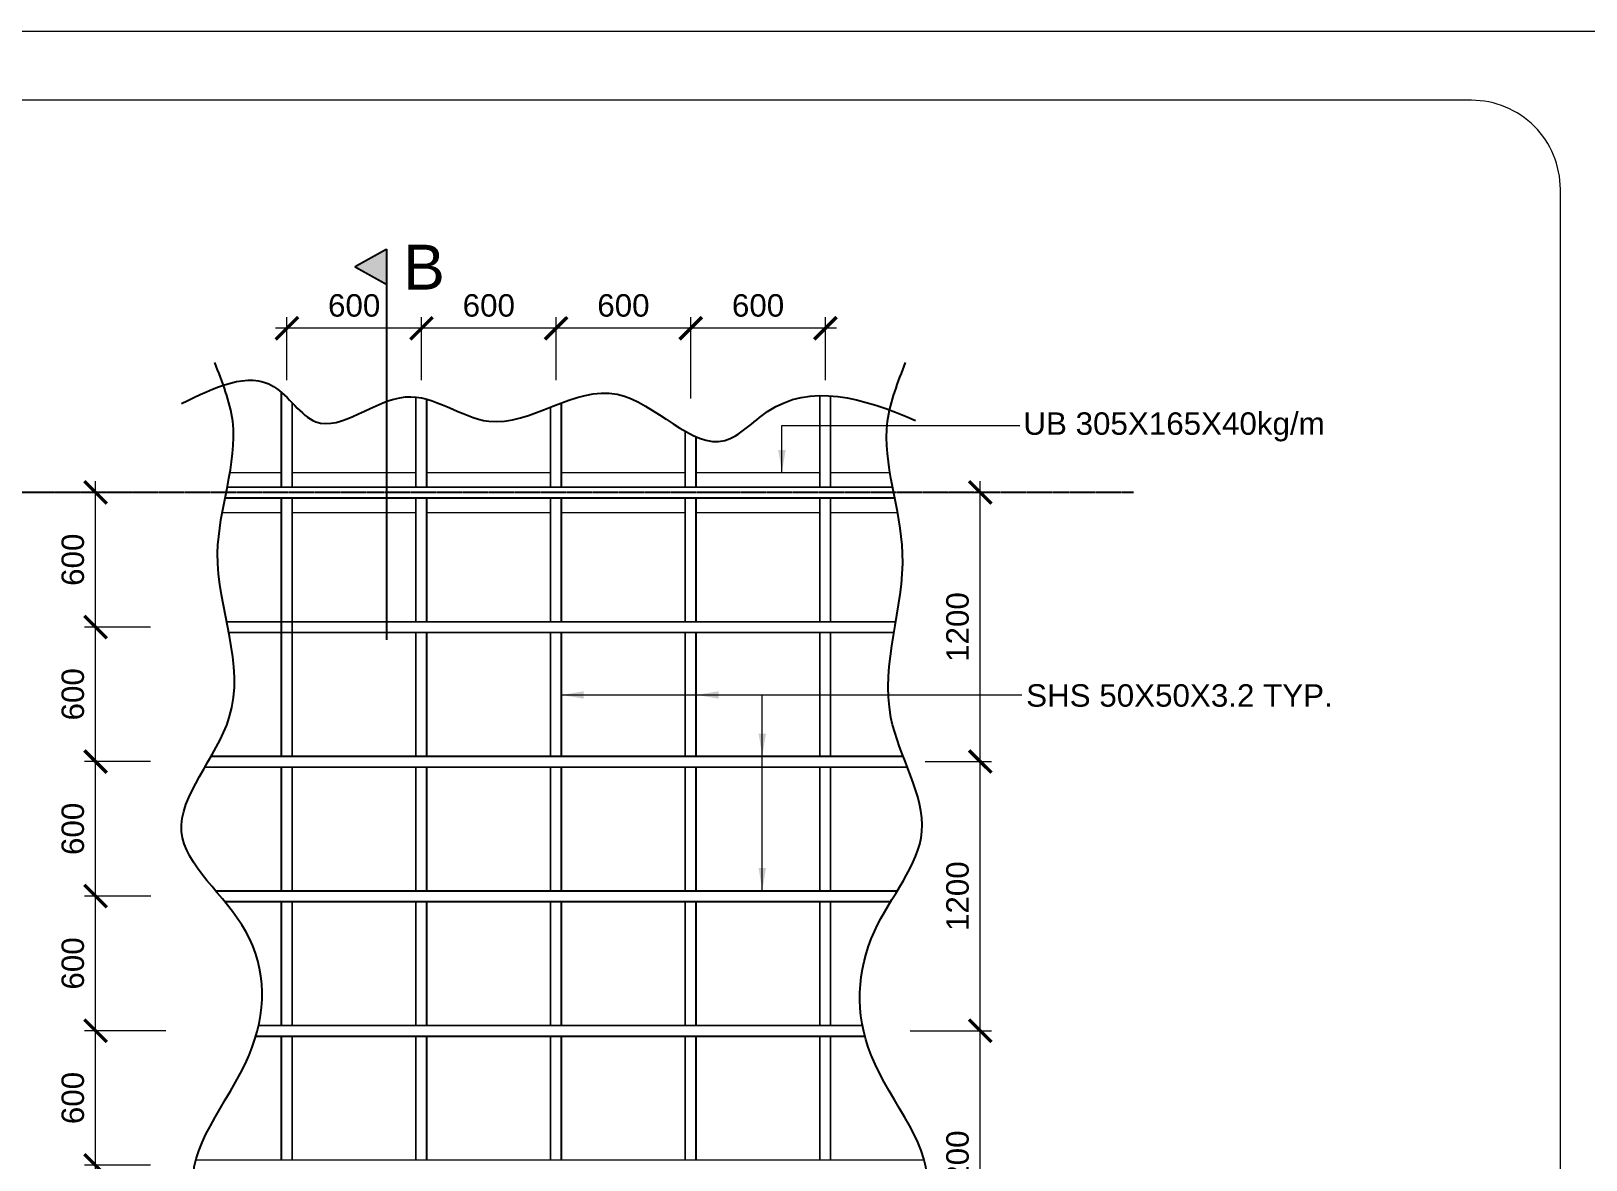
# Model space of a CAD drawing. Header units: millimetres. Extents: x -848390 to 452399, y -324112 to 148491.
# Drawn here: x -356745 to -349816, y -258083 to -253050 of the extents above; entities that cross this region are included whole.
import ezdxf

# ---------------------------------------------------------------- set-up
doc = ezdxf.new("R2010")
doc.units = ezdxf.units.MM
doc.header["$PDSIZE"] = 200
for name, pattern in [('CENTER', [2, 1.25, -0.25, 0.25, -0.25]), ('CENTER2', [1.125, 0.75, -0.125, 0.125, -0.125]), ('HIDDEN', [9.525, 6.35, -3.175])]:
    doc.linetypes.add(name, pattern=pattern)
doc.layers.get('0').update_dxf_attribs({"lineweight": 13})
doc.layers.get('DEFPOINTS').update_dxf_attribs({"lineweight": 13})
for name, color, linetype in [('0PLAN', 4, 'Continuous'), ('DIM', 7, 'Continuous'), ('GRID', 2, 'CENTER2'), ('TEXT', 7, 'Continuous')]:
    doc.layers.add(name, color=color, linetype=linetype)
doc.layers.add('I beam', color=15, linetype='HIDDEN', lineweight=9)
doc.styles.add('ARIAL', font='arial.ttf')
doc.dimstyles.new('1X50', dxfattribs={"dimscale": 50, "dimtxt": 2, "dimasz": 2, "dimexe": 1, "dimexo": 1, "dimgap": 1, "dimtad": 1, "dimdec": 0, "dimrnd": 1, "dimzin": 0, "dimdsep": 46, "dimtxsty": 'ARIAL', "dimblk": 'ARCHTICK', "dimcen": 2, "dimdle": 1, "dimclrd": 256, "dimclre": 256, "dimclrt": 7, "dimadec": 0, "dimazin": 0, "dimtfac": 1, "dimtdec": 0, "dimtofl": 0, "dimtmove": 0, "dimatfit": 3, "dimfxl": 0.18, "dimtolj": 1, "dimtzin": 0, "dimlwd": 9, "dimlwe": 9, "dimarcsym": 0})

# ---------------------------------------------------------------- blocks, each defined once
blk = doc.blocks.new('_ArchTick')
at = {"color": 0, "const_width": 0.15}
blk.add_lwpolyline([(-0.5, -0.5), (0.5, 0.5)], dxfattribs=at)
blk = doc.blocks.new('*D625')
at = {"layer": 'DEFPOINTS', "color": 0, "linetype": 'Continuous', "transparency": 16777216}
for p in [(-356457.8, -258107.2), (-356162.4, -258107.2), (-356134.8, -258707.2)]:
    blk.add_point(p, dxfattribs=at)
at = {"layer": 'DIM', "lineweight": 9, "transparency": 16777216}
for p, q in [((-356212.4, -258107.2), (-356507.8, -258107.2)), ((-356457.8, -258757.2), (-356457.8, -258057.2)), ((-356184.8, -258707.2), (-356507.8, -258707.2))]:
    blk.add_line(p, q, dxfattribs=at)
at = {"layer": 'DIM', "linetype": 'Continuous', "lineweight": 9, "transparency": 16777216, "xscale": 100, "yscale": 100, "zscale": 100}
for p, rotation in [((-356457.8, -258107.2), 90), ((-356457.8, -258707.2), 270)]:
    blk.add_blockref('_ArchTick', p, dxfattribs=dict(at, rotation=rotation))
at = {"layer": 'DIM', "color": 7, "linetype": 'Continuous', "transparency": 16777216, "insert": (-356558.8, -258407.2), "char_height": 100, "attachment_point": 5, "rotation": 90, "style": 'ARIAL'}
blk.add_mtext('\\A1;600', dxfattribs=at)
blk = doc.blocks.new('*D626')
at = {"layer": 'DEFPOINTS', "color": 0, "linetype": 'Continuous', "transparency": 16777216}
for p in [(-356457.8, -257507.2), (-356094.5, -257507.2), (-356162.4, -258107.2)]:
    blk.add_point(p, dxfattribs=at)
at = {"layer": 'DIM', "lineweight": 9, "transparency": 16777216}
for p, q in [((-356457.8, -258157.2), (-356457.8, -257457.2)), ((-356144.5, -257507.2), (-356507.8, -257507.2)), ((-356212.4, -258107.2), (-356507.8, -258107.2))]:
    blk.add_line(p, q, dxfattribs=at)
at = {"layer": 'DIM', "linetype": 'Continuous', "lineweight": 9, "transparency": 16777216, "xscale": 100, "yscale": 100, "zscale": 100}
for p, rotation in [((-356457.8, -257507.2), 90), ((-356457.8, -258107.2), 270)]:
    blk.add_blockref('_ArchTick', p, dxfattribs=dict(at, rotation=rotation))
at = {"layer": 'DIM', "color": 7, "linetype": 'Continuous', "transparency": 16777216, "insert": (-356558.8, -257807.2), "char_height": 100, "attachment_point": 5, "rotation": 90, "style": 'ARIAL'}
blk.add_mtext('\\A1;600', dxfattribs=at)
blk = doc.blocks.new('*D627')
at = {"layer": 'DEFPOINTS', "color": 0, "linetype": 'Continuous', "transparency": 16777216}
for p in [(-356457.8, -256907.2), (-356162.2, -256907.2), (-356094.5, -257507.2)]:
    blk.add_point(p, dxfattribs=at)
at = {"layer": 'DIM', "lineweight": 9, "transparency": 16777216}
for p, q in [((-356457.8, -257557.2), (-356457.8, -256857.2)), ((-356212.2, -256907.2), (-356507.8, -256907.2)), ((-356144.5, -257507.2), (-356507.8, -257507.2))]:
    blk.add_line(p, q, dxfattribs=at)
at = {"layer": 'DIM', "linetype": 'Continuous', "lineweight": 9, "transparency": 16777216, "xscale": 100, "yscale": 100, "zscale": 100}
for p, rotation in [((-356457.8, -256907.2), 90), ((-356457.8, -257507.2), 270)]:
    blk.add_blockref('_ArchTick', p, dxfattribs=dict(at, rotation=rotation))
at = {"layer": 'DIM', "color": 7, "linetype": 'Continuous', "transparency": 16777216, "insert": (-356558.8, -257207.2), "char_height": 100, "attachment_point": 5, "rotation": 90, "style": 'ARIAL'}
blk.add_mtext('\\A1;600', dxfattribs=at)
blk = doc.blocks.new('*D628')
at = {"layer": 'DEFPOINTS', "color": 0, "linetype": 'Continuous', "transparency": 16777216}
for p in [(-356457.8, -256307.2), (-356162.4, -256307.2), (-356162.2, -256907.2)]:
    blk.add_point(p, dxfattribs=at)
at = {"layer": 'DIM', "lineweight": 9, "transparency": 16777216}
for p, q in [((-356212.4, -256307.2), (-356507.8, -256307.2)), ((-356457.8, -256957.2), (-356457.8, -256257.2)), ((-356212.2, -256907.2), (-356507.8, -256907.2))]:
    blk.add_line(p, q, dxfattribs=at)
at = {"layer": 'DIM', "linetype": 'Continuous', "lineweight": 9, "transparency": 16777216, "xscale": 100, "yscale": 100, "zscale": 100}
for p, rotation in [((-356457.8, -256307.2), 90), ((-356457.8, -256907.2), 270)]:
    blk.add_blockref('_ArchTick', p, dxfattribs=dict(at, rotation=rotation))
at = {"layer": 'DIM', "color": 7, "linetype": 'Continuous', "transparency": 16777216, "insert": (-356558.8, -256607.2), "char_height": 100, "attachment_point": 5, "rotation": 90, "style": 'ARIAL'}
blk.add_mtext('\\A1;600', dxfattribs=at)
blk = doc.blocks.new('*D629')
at = {"layer": 'DEFPOINTS', "color": 0, "linetype": 'Continuous', "transparency": 16777216}
for p in [(-356457.8, -255707.2), (-356162.4, -255707.2), (-356162.4, -256307.2)]:
    blk.add_point(p, dxfattribs=at)
at = {"layer": 'DIM', "lineweight": 9, "transparency": 16777216}
for p, q in [((-356457.8, -256357.2), (-356457.8, -255657.2)), ((-356212.4, -255707.2), (-356507.8, -255707.2)), ((-356212.4, -256307.2), (-356507.8, -256307.2))]:
    blk.add_line(p, q, dxfattribs=at)
at = {"layer": 'DIM', "linetype": 'Continuous', "lineweight": 9, "transparency": 16777216, "xscale": 100, "yscale": 100, "zscale": 100}
for p, rotation in [((-356457.8, -255707.2), 90), ((-356457.8, -256307.2), 270)]:
    blk.add_blockref('_ArchTick', p, dxfattribs=dict(at, rotation=rotation))
at = {"layer": 'DIM', "color": 7, "linetype": 'Continuous', "transparency": 16777216, "insert": (-356558.8, -256007.2), "char_height": 100, "attachment_point": 5, "rotation": 90, "style": 'ARIAL'}
blk.add_mtext('\\A1;600', dxfattribs=at)
blk = doc.blocks.new('*D630')
at = {"layer": 'DEFPOINTS', "color": 0, "linetype": 'Continuous', "transparency": 16777216}
for p in [(-356457.8, -255107.2), (-356162.4, -255107.2), (-356162.4, -255707.2)]:
    blk.add_point(p, dxfattribs=at)
at = {"layer": 'DIM', "lineweight": 9, "transparency": 16777216}
for p, q in [((-356457.8, -255757.2), (-356457.8, -255057.2)), ((-356212.4, -255107.2), (-356507.8, -255107.2)), ((-356212.4, -255707.2), (-356507.8, -255707.2))]:
    blk.add_line(p, q, dxfattribs=at)
at = {"layer": 'DIM', "linetype": 'Continuous', "lineweight": 9, "transparency": 16777216, "xscale": 100, "yscale": 100, "zscale": 100}
for p, rotation in [((-356457.8, -255107.2), 90), ((-356457.8, -255707.2), 270)]:
    blk.add_blockref('_ArchTick', p, dxfattribs=dict(at, rotation=rotation))
at = {"layer": 'DIM', "color": 7, "linetype": 'Continuous', "transparency": 16777216, "insert": (-356558.8, -255407.2), "char_height": 100, "attachment_point": 5, "rotation": 90, "style": 'ARIAL'}
blk.add_mtext('\\A1;600', dxfattribs=at)
blk = doc.blocks.new('*D631')
at = {"layer": 'DEFPOINTS', "color": 0, "linetype": 'Continuous', "transparency": 16777216}
for p in [(-353805.3, -254375.1), (-353205.3, -254656.6), (-353805.3, -254738.4)]:
    blk.add_point(p, dxfattribs=at)
at = {"layer": 'DIM', "lineweight": 9, "transparency": 16777216}
for p, q in [((-353155.3, -254375.1), (-353855.3, -254375.1)), ((-353805.3, -254688.4), (-353805.3, -254325.1)), ((-353205.3, -254606.6), (-353205.3, -254325.1))]:
    blk.add_line(p, q, dxfattribs=at)
at = {"layer": 'DIM', "linetype": 'Continuous', "lineweight": 9, "transparency": 16777216, "xscale": 100, "yscale": 100, "zscale": 100, "rotation": 180}
blk.add_blockref('_ArchTick', (-353805.3, -254375.1), dxfattribs=at)
at = {"layer": 'DIM', "linetype": 'Continuous', "lineweight": 9, "transparency": 16777216, "xscale": 100, "yscale": 100, "zscale": 100}
blk.add_blockref('_ArchTick', (-353205.3, -254375.1), dxfattribs=at)
at = {"layer": 'DIM', "color": 7, "linetype": 'Continuous', "transparency": 16777216, "insert": (-353505.3, -254274), "char_height": 100, "attachment_point": 5, "style": 'ARIAL'}
blk.add_mtext('\\A1;600', dxfattribs=at)
blk = doc.blocks.new('*D632')
at = {"layer": 'DEFPOINTS', "color": 0, "linetype": 'Continuous', "transparency": 16777216}
for p in [(-354405.3, -254375.1), (-354405.3, -254656.6), (-353805.3, -254738.4)]:
    blk.add_point(p, dxfattribs=at)
at = {"layer": 'DIM', "lineweight": 9, "transparency": 16777216}
for p, q in [((-353755.3, -254375.1), (-354455.3, -254375.1)), ((-354405.3, -254606.6), (-354405.3, -254325.1)), ((-353805.3, -254688.4), (-353805.3, -254325.1))]:
    blk.add_line(p, q, dxfattribs=at)
at = {"layer": 'DIM', "linetype": 'Continuous', "lineweight": 9, "transparency": 16777216, "xscale": 100, "yscale": 100, "zscale": 100, "rotation": 180}
blk.add_blockref('_ArchTick', (-354405.3, -254375.1), dxfattribs=at)
at = {"layer": 'DIM', "linetype": 'Continuous', "lineweight": 9, "transparency": 16777216, "xscale": 100, "yscale": 100, "zscale": 100}
blk.add_blockref('_ArchTick', (-353805.3, -254375.1), dxfattribs=at)
at = {"layer": 'DIM', "color": 7, "linetype": 'Continuous', "transparency": 16777216, "insert": (-354105.3, -254274), "char_height": 100, "attachment_point": 5, "style": 'ARIAL'}
blk.add_mtext('\\A1;600', dxfattribs=at)
blk = doc.blocks.new('*D633')
at = {"layer": 'DEFPOINTS', "color": 0, "linetype": 'Continuous', "transparency": 16777216}
for p in [(-355005.3, -254375.1), (-355005.3, -254656.6), (-354405.3, -254656.6)]:
    blk.add_point(p, dxfattribs=at)
at = {"layer": 'DIM', "lineweight": 9, "transparency": 16777216}
for p, q in [((-354355.3, -254375.1), (-355055.3, -254375.1)), ((-355005.3, -254606.6), (-355005.3, -254325.1)), ((-354405.3, -254606.6), (-354405.3, -254325.1))]:
    blk.add_line(p, q, dxfattribs=at)
at = {"layer": 'DIM', "linetype": 'Continuous', "lineweight": 9, "transparency": 16777216, "xscale": 100, "yscale": 100, "zscale": 100, "rotation": 180}
blk.add_blockref('_ArchTick', (-355005.3, -254375.1), dxfattribs=at)
at = {"layer": 'DIM', "linetype": 'Continuous', "lineweight": 9, "transparency": 16777216, "xscale": 100, "yscale": 100, "zscale": 100}
blk.add_blockref('_ArchTick', (-354405.3, -254375.1), dxfattribs=at)
at = {"layer": 'DIM', "color": 7, "linetype": 'Continuous', "transparency": 16777216, "insert": (-354705.3, -254274), "char_height": 100, "attachment_point": 5, "style": 'ARIAL'}
blk.add_mtext('\\A1;600', dxfattribs=at)
blk = doc.blocks.new('*D634')
at = {"layer": 'DEFPOINTS', "color": 0, "linetype": 'Continuous', "transparency": 16777216}
for p in [(-355605.3, -254375.1), (-355605.3, -254656.6), (-355005.3, -254656.6)]:
    blk.add_point(p, dxfattribs=at)
at = {"layer": 'DIM', "lineweight": 9, "transparency": 16777216}
for p, q in [((-354955.3, -254375.1), (-355655.3, -254375.1)), ((-355605.3, -254606.6), (-355605.3, -254325.1)), ((-355005.3, -254606.6), (-355005.3, -254325.1))]:
    blk.add_line(p, q, dxfattribs=at)
at = {"layer": 'DIM', "linetype": 'Continuous', "lineweight": 9, "transparency": 16777216, "xscale": 100, "yscale": 100, "zscale": 100, "rotation": 180}
blk.add_blockref('_ArchTick', (-355605.3, -254375.1), dxfattribs=at)
at = {"layer": 'DIM', "linetype": 'Continuous', "lineweight": 9, "transparency": 16777216, "xscale": 100, "yscale": 100, "zscale": 100}
blk.add_blockref('_ArchTick', (-355005.3, -254375.1), dxfattribs=at)
at = {"layer": 'DIM', "color": 7, "linetype": 'Continuous', "transparency": 16777216, "insert": (-355305.3, -254274), "char_height": 100, "attachment_point": 5, "style": 'ARIAL'}
blk.add_mtext('\\A1;600', dxfattribs=at)
blk = doc.blocks.new('*D635')
at = {"layer": 'DEFPOINTS', "color": 0, "linetype": 'Continuous', "transparency": 16777216}
for p in [(-356937.4, -255107.2), (-356457.8, -255107.2), (-356255.1, -258707.2)]:
    blk.add_point(p, dxfattribs=at)
at = {"layer": 'DIM', "lineweight": 9, "transparency": 16777216}
for p, q in [((-356937.4, -258757.2), (-356937.4, -255057.2)), ((-356507.8, -255107.2), (-356987.4, -255107.2)), ((-356305.1, -258707.2), (-356987.4, -258707.2))]:
    blk.add_line(p, q, dxfattribs=at)
at = {"layer": 'DIM', "linetype": 'Continuous', "lineweight": 9, "transparency": 16777216, "xscale": 100, "yscale": 100, "zscale": 100}
for p, rotation in [((-356937.4, -255107.2), 90), ((-356937.4, -258707.2), 270)]:
    blk.add_blockref('_ArchTick', p, dxfattribs=dict(at, rotation=rotation))
at = {"layer": 'DIM', "color": 7, "linetype": 'Continuous', "transparency": 16777216, "insert": (-357038.5, -256907.2), "char_height": 100, "attachment_point": 5, "rotation": 90, "style": 'ARIAL'}
blk.add_mtext('\\A1;3600', dxfattribs=at)
blk = doc.blocks.new('*D639')
at = {"layer": 'DEFPOINTS', "color": 0, "linetype": 'Continuous', "transparency": 16777216}
for p in [(-352878.1, -257507.2), (-352514.8, -257507.2), (-352837.8, -258707.2)]:
    blk.add_point(p, dxfattribs=at)
at = {"layer": 'DIM', "lineweight": 9, "transparency": 16777216}
for p, q in [((-352514.8, -258757.2), (-352514.8, -257457.2)), ((-352828.1, -257507.2), (-352464.8, -257507.2)), ((-352787.8, -258707.2), (-352464.8, -258707.2))]:
    blk.add_line(p, q, dxfattribs=at)
at = {"layer": 'DIM', "linetype": 'Continuous', "lineweight": 9, "transparency": 16777216, "xscale": 100, "yscale": 100, "zscale": 100}
for p, rotation in [((-352514.8, -257507.2), 90), ((-352514.8, -258707.2), 270)]:
    blk.add_blockref('_ArchTick', p, dxfattribs=dict(at, rotation=rotation))
at = {"layer": 'DIM', "color": 7, "linetype": 'Continuous', "transparency": 16777216, "insert": (-352615.9, -258107.2), "char_height": 100, "attachment_point": 5, "rotation": 90, "style": 'ARIAL'}
blk.add_mtext('\\A1;1200', dxfattribs=at)
blk = doc.blocks.new('*D640')
at = {"layer": 'DEFPOINTS', "color": 0, "linetype": 'Continuous', "transparency": 16777216}
for p in [(-352810.3, -256307.2), (-352514.8, -256307.2), (-352878.1, -257507.2)]:
    blk.add_point(p, dxfattribs=at)
at = {"layer": 'DIM', "lineweight": 9, "transparency": 16777216}
for p, q in [((-352760.3, -256307.2), (-352464.8, -256307.2)), ((-352514.8, -257557.2), (-352514.8, -256257.2)), ((-352828.1, -257507.2), (-352464.8, -257507.2))]:
    blk.add_line(p, q, dxfattribs=at)
at = {"layer": 'DIM', "linetype": 'Continuous', "lineweight": 9, "transparency": 16777216, "xscale": 100, "yscale": 100, "zscale": 100}
for p, rotation in [((-352514.8, -256307.2), 90), ((-352514.8, -257507.2), 270)]:
    blk.add_blockref('_ArchTick', p, dxfattribs=dict(at, rotation=rotation))
at = {"layer": 'DIM', "color": 7, "linetype": 'Continuous', "transparency": 16777216, "insert": (-352615.9, -256907.2), "char_height": 100, "attachment_point": 5, "rotation": 90, "style": 'ARIAL'}
blk.add_mtext('\\A1;1200', dxfattribs=at)
blk = doc.blocks.new('*D641')
at = {"layer": 'DEFPOINTS', "color": 0, "linetype": 'Continuous', "transparency": 16777216}
for p in [(-352810.3, -255107.2), (-352514.8, -255107.2), (-352810.3, -256307.2)]:
    blk.add_point(p, dxfattribs=at)
at = {"layer": 'DIM', "lineweight": 9, "transparency": 16777216}
for p, q in [((-352514.8, -256357.2), (-352514.8, -255057.2)), ((-352760.3, -255107.2), (-352464.8, -255107.2)), ((-352760.3, -256307.2), (-352464.8, -256307.2))]:
    blk.add_line(p, q, dxfattribs=at)
at = {"layer": 'DIM', "linetype": 'Continuous', "lineweight": 9, "transparency": 16777216, "xscale": 100, "yscale": 100, "zscale": 100}
for p, rotation in [((-352514.8, -255107.2), 90), ((-352514.8, -256307.2), 270)]:
    blk.add_blockref('_ArchTick', p, dxfattribs=dict(at, rotation=rotation))
at = {"layer": 'DIM', "color": 7, "linetype": 'Continuous', "transparency": 16777216, "insert": (-352615.9, -255707.2), "char_height": 100, "attachment_point": 5, "rotation": 90, "style": 'ARIAL'}
blk.add_mtext('\\A1;1200', dxfattribs=at)

msp = doc.modelspace()

# ---------------------------------------------------------------- hatches: boundary and pattern name
at = {"layer": '0PLAN', "linetype": 'Continuous'}
msp.add_hatch(color=4, dxfattribs=at).paths.add_polyline_path([(-355302.4718, -254101.11111), (-355160.05222, -254180.43754), (-355160.05222, -254021.78469)])

# ---------------------------------------------------------------- linework, layer by layer
at = {"layer": '0PLAN', "color": 4, "linetype": 'Continuous', "const_width": 8.33333}
for points in [[(-355160.05222, -254021.78469), (-355302.4718, -254101.11111)], [(-355160.05222, -254180.43754), (-355302.4718, -254101.11111)]]:
    msp.add_lwpolyline(points, dxfattribs=at)
at = {"layer": '0PLAN', "color": 4, "linetype": 'CENTER', "const_width": 8.33333}
msp.add_lwpolyline([(-355160.05222, -255765.38308), (-355160.05222, -254021.78469)], dxfattribs=at)
at = {"layer": 'DEFPOINTS', "ltscale": 100}
msp.add_lwpolyline([(-373045.59116, -253050.09264), (-345351.64736, -253050.09264), (-345351.64736, -272667.10962), (-373045.59116, -272667.10962)], close=True, dxfattribs=at)
msp.add_lwpolyline([(-349929.71037, -271962.44168), (-349929.71037, -253754.76058, 0.4142135624), (-350325.86982, -253358.60113), (-372379.60267, -253358.60113, 0.4142135624), (-372775.76212, -253754.76058), (-372775.76212, -271962.44168, 0.4142135624), (-372379.60267, -272358.60113), (-350325.86982, -272358.60113, 0.4142135624)], format="xyb", close=True, dxfattribs=at)
at = {"layer": 'DIM', "linetype": 'Continuous'}
for points, knots in [([(-355820.17078, -262893.75152), (-355806.07212, -262791.7141), (-355802.58435, -262453.21756), (-356154.11268, -261941.7975), (-355459.69616, -261222.06784), (-356212.30355, -260347.43324), (-355732.86694, -259439.03853), (-355614.13865, -258688.44922), (-356165.38109, -258140.8702), (-355697.91785, -257663.46808), (-355690.25984, -257042.31907), (-356251.91853, -256629.45385), (-355690.38805, -256058.18214), (-356020.83043, -255425.98141), (-355782.00181, -254886.81072), (-355893.09475, -254614.77014), (-355926.63312, -254527.23197)], [455.7267464873, 455.7267464873, 455.7267464873, 455.7267464873, 765.1681205388, 1479.4410756393, 1979.1738904361, 3307.6678837371, 3918.8852281656, 4968.5368916915, 5307.8499529352, 5958.417564772, 6509.8657710547, 7039.6816715765, 7590.7246933909, 8324.947635769, 8917.0326738676, 9193.4494060153, 9193.4494060153, 9193.4494060153, 9193.4494060153]), ([(-356074.88102, -254711.313), (-355926.23503, -254637.92788), (-355690.5094, -254521.55239), (-355450.9612, -254919.92601), (-355075.83169, -254559.09949), (-354648.28335, -254932.03333), (-354147.6042, -254467.26784), (-353726.99229, -255009.70107), (-353350.06522, -254594.08559), (-353040.89642, -254684.41474), (-352803.59412, -254785.94453)], [0, 0, 0, 0, 417.8096620872, 662.5704452336, 1078.1650541919, 1464.0553363074, 2049.4462509278, 2571.1533640595, 2801.3107556465, 3476.0886604121, 3476.0886604121, 3476.0886604121, 3476.0886604121]), ([(-352951.03003, -262893.75152), (-352966.49004, -262791.73518), (-352974.30722, -262453.42888), (-352619.96114, -261941.76497), (-353315.23736, -261222.09305), (-352562.31592, -260347.39979), (-353041.57266, -259439.09977), (-353161.27911, -258688.15279), (-352608.01133, -258141.29783), (-353085.7117, -257660.24033), (-353057.77526, -257064.89544), (-352651.92074, -256620.39819), (-353040.47265, -256042.81695), (-352763.36064, -255427.71202), (-352991.89194, -254886.70283), (-352881.08506, -254614.72428), (-352847.71976, -254527.23197)], [431.5041186234, 431.5041186234, 431.5041186234, 431.5041186234, 741.1646214503, 1455.4375765508, 1955.1703913476, 3283.6643846485, 3894.8817290771, 4944.533392603, 5283.8464538467, 5934.4140656835, 6485.8622719661, 6979.0057691187, 7505.5151630593, 8239.7381054374, 8831.823143536, 9108.1916524165, 9108.1916524165, 9108.1916524165, 9108.1916524165])]:
    msp.add_open_spline(points, degree=3, knots=knots, dxfattribs=at)
at = {"layer": 'GRID'}
msp.add_line((-351831.90171, -255107.1988), (-357271.97166, -255107.1988), dxfattribs=at)
at = {"layer": 'I beam', "linetype": 'Continuous'}
for p, q in [((-355630.32504, -255082.1988), (-355630.32504, -254660.21652)), ((-355580.32504, -255082.1988), (-355580.32504, -254709.05693)), ((-355030.32504, -255082.1988), (-355030.32504, -254681.98874)), ((-354980.32504, -255082.1988), (-354980.32504, -254691.90711)), ((-354380.32504, -255082.1988), (-354380.32504, -254707.49331)), ((-353230.32504, -255082.1988), (-353230.32504, -254675.28244)), ((-353180.32504, -255082.1988), (-353180.32504, -254676.72327)), ((-354430.32504, -255082.1988), (-354430.32504, -254726.87614)), ((-353830.32504, -255082.1988), (-353830.32504, -254834.35423)), ((-353780.32504, -255082.1988), (-353780.32504, -254859.77709)), ((-355880.86076, -255132.1988), (-352896.22799, -255132.1988)), ((-355870.86096, -255082.1988), (-352906.05431, -255082.1988)), ((-355630.32504, -256282.1988), (-355630.32504, -255132.1988)), ((-355580.32504, -256282.1988), (-355580.32504, -255132.1988)), ((-355030.32504, -255682.1988), (-355030.32504, -255132.1988)), ((-354980.32504, -255682.1988), (-354980.32504, -255132.1988)), ((-354430.32504, -255682.1988), (-354430.32504, -255132.1988)), ((-354380.32504, -255682.1988), (-354380.32504, -255132.1988)), ((-353830.32504, -255682.1988), (-353830.32504, -255132.1988)), ((-353780.32504, -255682.1988), (-353780.32504, -255132.1988)), ((-353230.32504, -255682.1988), (-353230.32504, -255132.1988)), ((-353180.32504, -255682.1988), (-353180.32504, -255132.1988)), ((-355873.67523, -255682.1988), (-352891.03489, -255682.1988)), ((-355863.87276, -255732.1988), (-352899.56836, -255732.1988)), ((-355030.32504, -256282.1988), (-355030.32504, -255732.1988)), ((-354980.32504, -256282.1988), (-354980.32504, -255732.1988)), ((-354430.32504, -256282.1988), (-354430.32504, -255732.1988)), ((-354380.32504, -256282.1988), (-354380.32504, -255732.1988)), ((-353830.32504, -256282.1988), (-353830.32504, -255732.1988)), ((-353780.32504, -256282.1988), (-353780.32504, -255732.1988)), ((-353230.32504, -256282.1988), (-353230.32504, -255732.1988)), ((-353180.32504, -256282.1988), (-353180.32504, -255732.1988)), ((-355941.93206, -256282.1988), (-352859.14446, -256282.1988)), ((-355970.7113, -256332.1988), (-352839.85818, -256332.1988)), ((-355630.32504, -256882.1988), (-355630.32504, -256332.1988)), ((-355580.32504, -256882.1988), (-355580.32504, -256332.1988)), ((-355030.32504, -256882.1988), (-355030.32504, -256332.1988)), ((-354980.32504, -256882.1988), (-354980.32504, -256332.1988)), ((-354430.32504, -256882.1988), (-354430.32504, -256332.1988)), ((-354380.32504, -256882.1988), (-354380.32504, -256332.1988)), ((-353830.32504, -256882.1988), (-353830.32504, -256332.1988)), ((-353780.32504, -256882.1988), (-353780.32504, -256332.1988)), ((-353230.32504, -256882.1988), (-353230.32504, -256332.1988)), ((-353180.32504, -256882.1988), (-353180.32504, -256332.1988)), ((-355924.09524, -256882.1988), (-352884.10044, -256882.1988)), ((-355882.49763, -256932.1988), (-352914.37972, -256932.1988)), ((-355630.32504, -257482.1988), (-355630.32504, -256932.1988)), ((-355580.32504, -257482.1988), (-355580.32504, -256932.1988)), ((-355030.32504, -257482.1988), (-355030.32504, -256932.1988)), ((-354980.32504, -257482.1988), (-354980.32504, -256932.1988)), ((-354430.32504, -257482.1988), (-354430.32504, -256932.1988)), ((-354380.32504, -257482.1988), (-354380.32504, -256932.1988)), ((-353830.32504, -257482.1988), (-353830.32504, -256932.1988)), ((-353780.32504, -257482.1988), (-353780.32504, -256932.1988)), ((-353230.32504, -257482.1988), (-353230.32504, -256932.1988)), ((-353180.32504, -257482.1988), (-353180.32504, -256932.1988)), ((-355730.63788, -257482.1988), (-353040.26054, -257482.1988)), ((-355743.3763, -257532.1988), (-353029.05719, -257532.1988)), ((-355630.32504, -258082.1988), (-355630.32504, -257532.1988)), ((-355580.32504, -258082.1988), (-355580.32504, -257532.1988)), ((-355030.32504, -258082.1988), (-355030.32504, -257532.1988)), ((-354980.32504, -258082.1988), (-354980.32504, -257532.1988)), ((-354430.32504, -258082.1988), (-354430.32504, -257532.1988)), ((-354380.32504, -258082.1988), (-354380.32504, -257532.1988)), ((-353830.32504, -258082.1988), (-353830.32504, -257532.1988)), ((-353780.32504, -258082.1988), (-353780.32504, -257532.1988)), ((-353230.32504, -258082.1988), (-353230.32504, -257532.1988)), ((-353180.32504, -258082.1988), (-353180.32504, -257532.1988)), ((-356010.99493, -258082.1988), (-352764.64661, -258082.1988))]:
    msp.add_line(p, q, dxfattribs=at)
at = {"layer": 'I beam', "color": 5, "linetype": 'HIDDEN', "ltscale": 0.1}
for p, q in [((-355628.32504, -255082.1988), (-355628.32504, -254661.97089)), ((-355582.32504, -255082.1988), (-355582.32504, -254706.99526)), ((-355028.32504, -255082.1988), (-355028.32504, -254682.21994)), ((-354982.32504, -255082.1988), (-354982.32504, -254691.35983)), ((-354382.32504, -255082.1988), (-354382.32504, -254708.24639)), ((-353228.32504, -255082.1988), (-353228.32504, -254675.25205)), ((-353182.32504, -255082.1988), (-353182.32504, -254676.58157)), ((-354428.32504, -255082.1988), (-354428.32504, -254726.08824)), ((-353828.32504, -255082.1988), (-353828.32504, -254835.4945)), ((-353782.32504, -255082.1988), (-353782.32504, -254858.90382)), ((-355880.46025, -255130.1988), (-352896.62479, -255130.1988)), ((-355871.25625, -255084.1988), (-352905.66893, -255084.1988)), ((-355628.32504, -256282.1988), (-355628.32504, -255132.1988)), ((-355582.32504, -256282.1988), (-355582.32504, -255132.1988)), ((-355028.32504, -255682.1988), (-355028.32504, -255132.1988)), ((-354982.32504, -255682.1988), (-354982.32504, -255132.1988)), ((-354428.32504, -255682.1988), (-354428.32504, -255132.1988)), ((-354382.32504, -255682.1988), (-354382.32504, -255132.1988)), ((-353828.32504, -255682.1988), (-353828.32504, -255132.1988)), ((-353782.32504, -255682.1988), (-353782.32504, -255132.1988)), ((-353228.32504, -255682.1988), (-353228.32504, -255132.1988)), ((-353182.32504, -255682.1988), (-353182.32504, -255132.1988)), ((-355873.27627, -255684.1988), (-352891.37739, -255684.1988)), ((-355864.25428, -255730.1988), (-352899.23131, -255730.1988)), ((-355028.32504, -256282.1988), (-355028.32504, -255732.1988)), ((-354982.32504, -256282.1988), (-354982.32504, -255732.1988)), ((-354428.32504, -256282.1988), (-354428.32504, -255732.1988)), ((-354382.32504, -256282.1988), (-354382.32504, -255732.1988)), ((-353828.32504, -256282.1988), (-353828.32504, -255732.1988)), ((-353782.32504, -256282.1988), (-353782.32504, -255732.1988)), ((-353228.32504, -256282.1988), (-353228.32504, -255732.1988)), ((-353182.32504, -256282.1988), (-353182.32504, -255732.1988)), ((-355943.06878, -256284.1988), (-352858.37995, -256284.1988)), ((-355969.55477, -256330.1988), (-352840.62991, -256330.1988)), ((-355628.32504, -256882.1988), (-355628.32504, -256332.1988)), ((-355582.32504, -256882.1988), (-355582.32504, -256332.1988)), ((-355028.32504, -256882.1988), (-355028.32504, -256332.1988)), ((-354982.32504, -256882.1988), (-354982.32504, -256332.1988)), ((-354428.32504, -256882.1988), (-354428.32504, -256332.1988)), ((-354382.32504, -256882.1988), (-354382.32504, -256332.1988)), ((-353828.32504, -256882.1988), (-353828.32504, -256332.1988)), ((-353782.32504, -256882.1988), (-353782.32504, -256332.1988)), ((-353228.32504, -256882.1988), (-353228.32504, -256332.1988)), ((-353182.32504, -256882.1988), (-353182.32504, -256332.1988)), ((-355922.42071, -256884.1988), (-352885.30835, -256884.1988)), ((-355884.13624, -256930.1988), (-352913.17476, -256930.1988)), ((-355628.32504, -257482.1988), (-355628.32504, -256932.1988)), ((-355582.32504, -257482.1988), (-355582.32504, -256932.1988)), ((-355028.32504, -257482.1988), (-355028.32504, -256932.1988)), ((-354982.32504, -257482.1988), (-354982.32504, -256932.1988)), ((-354428.32504, -257482.1988), (-354428.32504, -256932.1988)), ((-354382.32504, -257482.1988), (-354382.32504, -256932.1988)), ((-353828.32504, -257482.1988), (-353828.32504, -256932.1988)), ((-353782.32504, -257482.1988), (-353782.32504, -256932.1988)), ((-353228.32504, -257482.1988), (-353228.32504, -256932.1988)), ((-353182.32504, -257482.1988), (-353182.32504, -256932.1988)), ((-355731.0745, -257484.1988), (-353039.88669, -257484.1988)), ((-355742.79386, -257530.1988), (-353029.58036, -257530.1988)), ((-355628.32504, -258082.1988), (-355628.32504, -257532.1988)), ((-355582.32504, -258082.1988), (-355582.32504, -257532.1988)), ((-355028.32504, -258082.1988), (-355028.32504, -257532.1988)), ((-354982.32504, -258082.1988), (-354982.32504, -257532.1988)), ((-354428.32504, -258082.1988), (-354428.32504, -257532.1988)), ((-354382.32504, -258082.1988), (-354382.32504, -257532.1988)), ((-353828.32504, -258082.1988), (-353828.32504, -257532.1988)), ((-353782.32504, -258082.1988), (-353782.32504, -257532.1988)), ((-353228.32504, -258082.1988), (-353228.32504, -257532.1988)), ((-353182.32504, -258082.1988), (-353182.32504, -257532.1988))]:
    msp.add_line(p, q, dxfattribs=at)
at = {"layer": 'I beam', "color": 1, "linetype": 'Continuous'}
for p, q in [((-355858.89869, -255018.2988), (-355630.32504, -255018.2988)), ((-355580.32504, -255018.2988), (-355030.32504, -255018.2988)), ((-354980.32504, -255018.2988), (-354430.32504, -255018.2988)), ((-354380.32504, -255018.2988), (-353830.32504, -255018.2988)), ((-353780.32504, -255018.2988), (-353230.32504, -255018.2988)), ((-353180.32504, -255018.2988), (-352917.59784, -255018.2988)), ((-355893.23129, -255196.0988), (-355630.32504, -255196.0988)), ((-355580.32504, -255196.0988), (-355030.32504, -255196.0988)), ((-354980.32504, -255196.0988), (-354430.32504, -255196.0988)), ((-354380.32504, -255196.0988), (-353830.32504, -255196.0988)), ((-353780.32504, -255196.0988), (-353230.32504, -255196.0988)), ((-353180.32504, -255196.0988), (-352883.80905, -255196.0988))]:
    msp.add_line(p, q, dxfattribs=at)

# ---------------------------------------------------------------- texts
at = {"layer": 'TEXT', "linetype": 'Continuous', "style": 'ARIAL'}
for s, p in [('UB 305X165X40kg/m ', (-352322.95403, -254850.06424)), ('SHS 50X50X3.2 TYP.', (-352310.45511, -256062.40509))]:
    msp.add_text(s, height=100, dxfattribs=at).set_placement(p)
at = {"layer": 'TEXT', "insert": (-355087.20919, -254002.58749), "char_height": 200, "width": 3696.3830789, "attachment_point": 1, "style": 'ARIAL'}
msp.add_mtext('B', dxfattribs=at)

# ---------------------------------------------------------------- dimensions: what is measured, and where the dimension line sits
at = {"layer": 'DIM', "linetype": 'Continuous'}
for base, p1, p2, angle, picture, middle in [((-355605.32504, -254375.06513), (-355005.32504, -254656.63182), (-355605.32504, -254656.63182), 180, '*D634', (-355305.32504, -254274.00783)), ((-355005.32504, -254375.06513), (-354405.32504, -254656.63182), (-355005.32504, -254656.63182), 180, '*D633', (-354705.32504, -254274.00783)), ((-354405.32504, -254375.06513), (-353805.32504, -254738.35995), (-354405.32504, -254656.63182), 180, '*D632', (-354105.32504, -254274.00783)), ((-356937.38879, -255107.1988), (-356255.14733, -258707.1988), (-356457.78918, -255107.1988), 90, '*D635', (-357038.4802, -256907.1988)), ((-356457.78918, -255107.1988), (-356162.38459, -255707.1988), (-356162.38459, -255107.1988), 90, '*D630', (-356558.84647, -255407.1988)), ((-352514.84652, -255107.1988), (-352810.2511, -256307.1988), (-352810.2511, -255107.1988), 90, '*D641', (-352615.90382, -255707.1988)), ((-356457.78918, -255707.1988), (-356162.38459, -256307.1988), (-356162.38459, -255707.1988), 90, '*D629', (-356558.84647, -256007.1988)), ((-356457.78918, -256307.1988), (-356162.24353, -256907.1988), (-356162.38459, -256307.1988), 90, '*D628', (-356558.84647, -256607.1988)), ((-352514.84652, -256307.1988), (-352878.11264, -257507.1988), (-352810.2511, -256307.1988), 90, '*D640', (-352615.90382, -256907.1988)), ((-356457.78918, -256907.1988), (-356094.52305, -257507.1988), (-356162.24353, -256907.1988), 90, '*D627', (-356558.84647, -257207.1988)), ((-356457.78918, -257507.1988), (-356162.38459, -258107.1988), (-356094.52305, -257507.1988), 90, '*D626', (-356558.84647, -257807.1988)), ((-352514.84652, -257507.1988), (-352837.8155, -258707.1988), (-352878.11264, -257507.1988), 90, '*D639', (-352615.90382, -258107.1988)), ((-356457.78918, -258107.1988), (-356134.82019, -258707.1988), (-356162.38459, -258107.1988), 90, '*D625', (-356558.84647, -258407.1988))]:
    dim = msp.add_linear_dim(base=base, p1=p1, p2=p2, angle=angle, dimstyle='1X50', override={"dimtmove": 1}, dxfattribs=at)
    dim.commit()
    dim.dimension.update_dxf_attribs({"geometry": picture, "text_midpoint": middle})
dim = msp.add_linear_dim(base=(-353805.32504, -254375.06513), p1=(-353205.32504, -254656.63182), p2=(-353805.32504, -254738.35995), angle=180, dimstyle='1X50', dxfattribs=at)
dim.commit()
dim.dimension.update_dxf_attribs({"geometry": '*D631', "text_midpoint": (-353505.32504, -254274.00783)})

# ---------------------------------------------------------------- leaders
at = {"layer": 'DIM'}
for points in [[(-353398.78688, -255018.2988), (-353398.78688, -254809.14775), (-352338.43468, -254809.14775)], [(-354382.32504, -256010.19133), (-352329.80826, -256010.19133)], [(-353780.32504, -256010.19133), (-352329.80826, -256010.19133)], [(-353486.36358, -256882.1988), (-353486.36358, -256010.19133)], [(-353486.36358, -256282.1988), (-353486.36358, -256010.19133)]]:
    msp.add_leader(points, dimstyle='1X50', override={"dimgap": 1, "dimtad": 0}, dxfattribs=at)

doc.saveas('drawing.dxf')
